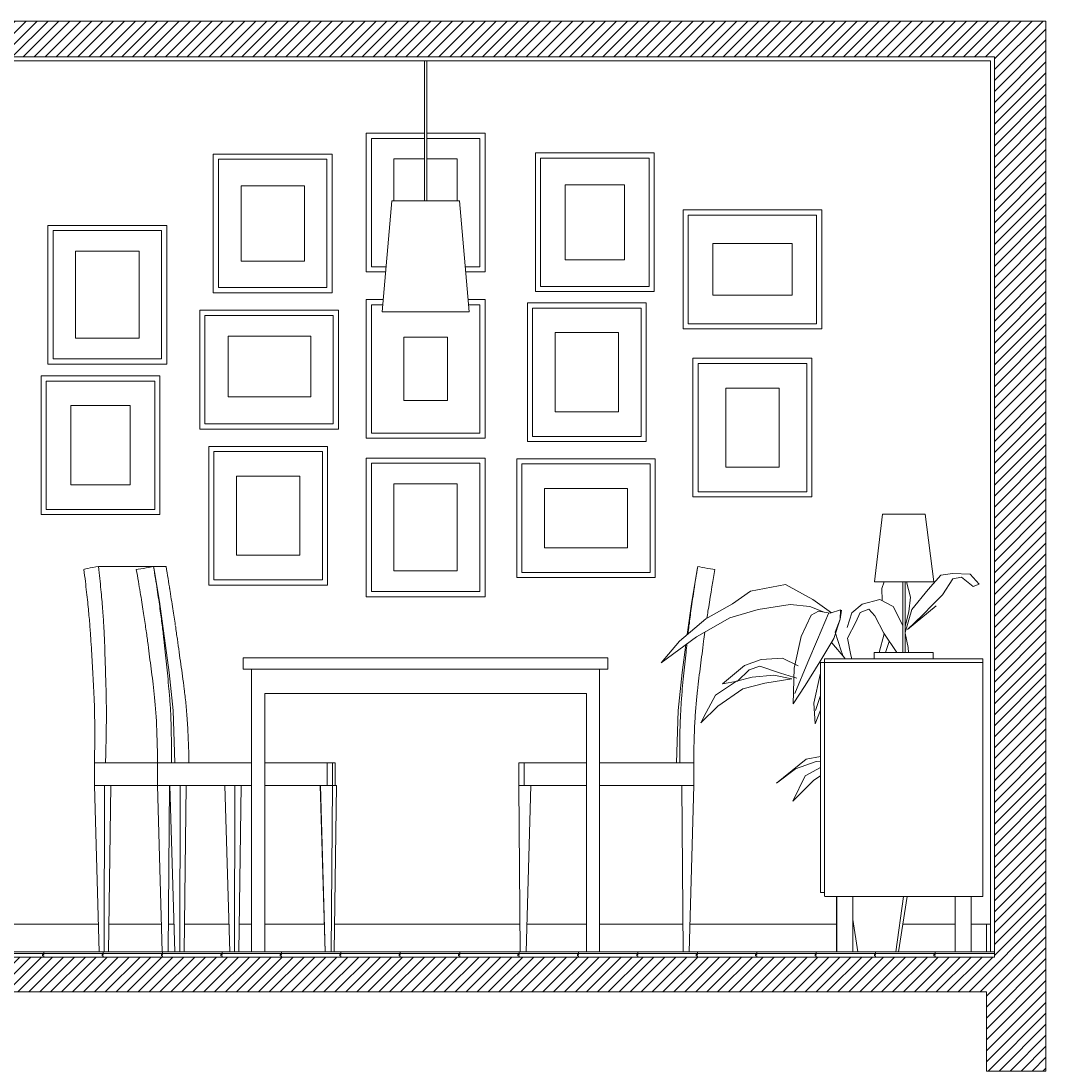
# Model space of a CAD drawing. Header units: centimetres. Extents: x -16179 to 12840, y -10704 to 3856.
# Drawn here: x -491.3 to -232.5, y -4418.8 to -4153.8 of the extents above; entities that cross this region are included whole.
import ezdxf

# ---------------------------------------------------------------- set-up
doc = ezdxf.new("R2010")
doc.units = ezdxf.units.CM
doc.header["$MEASUREMENT"] = 0
for name, color, linetype, lineweight in [('A-ELEV-MBE1_Num_Penna__14_Num_Penna__11_Num_Penna__9_Num_Penna__9_Num_Penna__9_Num_Penna__9_Num_Penna__9_Num_Penna__9_Num_Penna__10_Num_Penna__5', 5, 'Continuous', 18), ('A-ELEV-MBE1_Num_Penna__1_Num_Penna__4_Num_Penna__4_Num_Penna__4_Num_Penna__4_Num_Penna__4_Num_Penna__4_Num_Penna__4_Num_Penna__4_Num_Penna__4', 4, 'Continuous', 18), ('A-ELEV-MBE1_Num_Penna__7_Num_Penna__7_Num_Penna__7_Num_Penna__7_Num_Penna__7_Num_Penna__7_Num_Penna__7_Num_Penna__7_Num_Penna__7_Num_Penna__2', 2, 'Continuous', 18), ('A-ELEV-MBE1_Num_Penna__7_Num_Penna__7_Num_Penna__7_Num_Penna__7_Num_Penna__7_Num_Penna__7_Num_Penna__7_Num_Penna__7_Num_Penna__7_Num_Penna__7_Num_Penna__255', 255, 'Continuous', 18), ('A-FURN_Num_Penna__8_Num_Penna__8_Num_Penna__8_Num_Penna__8_Num_Penna__8_Num_Penna__8_Num_Penna__8_Num_Penna__8_Num_Penna__8_Num_Penna__6', 6, 'Continuous', 18), ('A-FURN_Num_Penna__8_Num_Penna__8_Num_Penna__8_Num_Penna__8_Num_Penna__8_Num_Penna__8_Num_Penna__8_Num_Penna__8_Num_Penna__8_Num_Penna__8_Num_Penna__253', 253, 'Continuous', 18), ('G-PLANOTM_Num_Penna__6_Num_Penna__6_Num_Penna__6', 6, 'Continuous', 18), ('IKE120015-t1_Num_Penna__251_Num_Penna__251', 251, 'Continuous', 18), ('IKE120015-t1_Num_Penna__251_Num_Penna__251_Num_Penna__251_Num_Penna__251_Num_Penna__251_Num_Penna__251_Num_Penna__251_Num_Penna__251_Num_Penna__251_Num_Penna__251_Num_Penna__253', 253, 'Continuous', 18), ('IKE120015-t1_Num_Penna__251_Num_Penna__251_Num_Penna__251_Num_Penna__251_Num_Penna__251_Num_Penna__251_Num_Penna__251_Num_Penna__251_Num_Penna__251_Num_Penna__251_Num_Penna__254', 254, 'Continuous', 18)]:
    doc.layers.add(name, color=color, linetype=linetype, lineweight=lineweight)
doc.layers.add('PIANTE_Num_Penna__5_Num_Penna__9_Num_Penna__10', color=7, linetype='Continuous', lineweight=18, true_color=0x136734)

msp = doc.modelspace()

# ---------------------------------------------------------------- hatches: boundary and pattern name
at = {"layer": 'A-ELEV-MBE1_Num_Penna__7_Num_Penna__7_Num_Penna__7_Num_Penna__7_Num_Penna__7_Num_Penna__7_Num_Penna__7_Num_Penna__7_Num_Penna__7_Num_Penna__2', "linetype": 'Continuous', "lineweight": 18}
h = msp.add_hatch(dxfattribs=at)
h.set_pattern_fill('ANSI31', color=2, scale=100, style=0, pattern_type=2)
h.set_pattern_definition([(45, (-2286.6072, -5301.7735), (-1.3801623, 1.3801623), [])])
h.paths.add_polyline_path([(-731.45, -4398.84), (-546.54, -4398.84), (-546.54, -4418.84), (-532.54, -4418.84), (-532.54, -4398.84), (-247.54, -4398.84), (-247.54, -4418.84), (-232.54, -4418.84), (-232.54, -4153.84), (-731.45, -4153.83), (-731.45, -4162.84), (-245.54, -4162.84), (-245.54, -4390.07), (-731.45, -4390.07)])

# ---------------------------------------------------------------- linework, layer by layer
at = {"layer": 'A-ELEV-MBE1_Num_Penna__14_Num_Penna__11_Num_Penna__9_Num_Penna__9_Num_Penna__9_Num_Penna__9_Num_Penna__9_Num_Penna__9_Num_Penna__10_Num_Penna__5', "color": 5, "linetype": 'Continuous', "lineweight": 18}
for p, q in [((-625.95, -4381.77), (-471.73, -4381.77)), ((-469.11, -4381.77), (-455.84, -4381.77)), ((-454.1, -4381.77), (-452.65, -4381.77)), ((-450.03, -4381.77), (-438.81, -4381.77)), ((-436.19, -4381.77), (-433.06, -4381.77)), ((-429.73, -4381.77), (-414.74, -4381.77)), ((-412.12, -4381.77), (-365.34, -4381.77)), ((-363.6, -4381.77), (-348.55, -4381.77)), ((-345.22, -4381.77), (-324.18, -4381.77)), ((-322.44, -4381.77), (-285.46, -4381.77)), ((-281.34, -4381.77), (-281.15, -4381.77)), ((-268.66, -4381.77), (-255.43, -4381.77)), ((-251.43, -4381.77), (-246.54, -4381.77)), ((-247.54, -4381.77), (-247.54, -4388.77)), ((-485.54, -4388.77), (-500.54, -4388.77)), ((-485.54, -4389.17), (-500.54, -4389.17)), ((-485.54, -4390.07), (-500.54, -4390.07)), ((-485.84, -4389.47), (-485.84, -4389.77)), ((-485.54, -4389.47), (-485.84, -4389.47)), ((-485.54, -4389.47), (-485.84, -4389.47)), ((-485.84, -4389.47), (-485.84, -4389.77)), ((-485.54, -4389.77), (-485.84, -4389.77)), ((-485.54, -4389.77), (-485.84, -4389.77)), ((-470.54, -4388.77), (-485.54, -4388.77)), ((-485.54, -4388.77), (-485.54, -4389.47)), ((-485.54, -4388.77), (-485.54, -4389.47)), ((-470.54, -4389.17), (-485.54, -4389.17)), ((-485.54, -4389.77), (-485.54, -4390.07)), ((-485.54, -4389.77), (-485.54, -4390.07)), ((-470.54, -4390.07), (-485.54, -4390.07)), ((-470.84, -4389.47), (-470.84, -4389.77)), ((-470.54, -4389.47), (-470.84, -4389.47)), ((-470.54, -4389.47), (-470.84, -4389.47)), ((-470.84, -4389.47), (-470.84, -4389.77)), ((-470.54, -4389.77), (-470.84, -4389.77)), ((-470.54, -4389.77), (-470.84, -4389.77)), ((-455.54, -4388.77), (-470.54, -4388.77)), ((-470.54, -4388.77), (-470.54, -4389.47)), ((-470.54, -4388.77), (-470.54, -4389.47)), ((-455.54, -4389.17), (-470.54, -4389.17)), ((-470.54, -4389.77), (-470.54, -4390.07)), ((-470.54, -4389.77), (-470.54, -4390.07)), ((-455.54, -4390.07), (-470.54, -4390.07)), ((-455.84, -4389.47), (-455.84, -4389.77)), ((-455.54, -4389.47), (-455.84, -4389.47)), ((-455.54, -4389.47), (-455.84, -4389.47)), ((-455.84, -4389.47), (-455.84, -4389.77)), ((-455.54, -4389.77), (-455.84, -4389.77)), ((-455.54, -4389.77), (-455.84, -4389.77)), ((-440.54, -4388.77), (-455.54, -4388.77)), ((-455.54, -4388.77), (-455.54, -4389.47)), ((-455.54, -4388.77), (-455.54, -4389.47)), ((-440.54, -4389.17), (-455.54, -4389.17)), ((-455.54, -4389.77), (-455.54, -4390.07)), ((-455.54, -4389.77), (-455.54, -4390.07)), ((-440.54, -4390.07), (-455.54, -4390.07)), ((-440.84, -4389.47), (-440.84, -4389.77)), ((-440.54, -4389.47), (-440.84, -4389.47)), ((-440.54, -4389.47), (-440.84, -4389.47)), ((-440.84, -4389.47), (-440.84, -4389.77)), ((-440.54, -4389.77), (-440.84, -4389.77)), ((-440.54, -4389.77), (-440.84, -4389.77)), ((-425.54, -4388.77), (-440.54, -4388.77)), ((-440.54, -4388.77), (-440.54, -4389.47)), ((-440.54, -4388.77), (-440.54, -4389.47)), ((-425.54, -4389.17), (-440.54, -4389.17)), ((-440.54, -4389.77), (-440.54, -4390.07)), ((-440.54, -4389.77), (-440.54, -4390.07)), ((-425.54, -4390.07), (-440.54, -4390.07)), ((-425.84, -4389.47), (-425.84, -4389.77)), ((-425.54, -4389.47), (-425.84, -4389.47)), ((-425.54, -4389.47), (-425.84, -4389.47)), ((-425.84, -4389.47), (-425.84, -4389.77)), ((-425.54, -4389.77), (-425.84, -4389.77)), ((-425.54, -4389.77), (-425.84, -4389.77)), ((-410.54, -4388.77), (-425.54, -4388.77)), ((-425.54, -4388.77), (-425.54, -4389.47)), ((-425.54, -4388.77), (-425.54, -4389.47)), ((-410.54, -4389.17), (-425.54, -4389.17)), ((-425.54, -4389.77), (-425.54, -4390.07)), ((-425.54, -4389.77), (-425.54, -4390.07)), ((-410.54, -4390.07), (-425.54, -4390.07)), ((-410.84, -4389.47), (-410.84, -4389.77)), ((-410.54, -4389.47), (-410.84, -4389.47)), ((-410.54, -4389.47), (-410.84, -4389.47)), ((-410.84, -4389.47), (-410.84, -4389.77)), ((-410.54, -4389.77), (-410.84, -4389.77)), ((-410.54, -4389.77), (-410.84, -4389.77)), ((-395.54, -4388.77), (-410.54, -4388.77)), ((-410.54, -4388.77), (-410.54, -4389.47)), ((-410.54, -4388.77), (-410.54, -4389.47)), ((-395.54, -4389.17), (-410.54, -4389.17)), ((-410.54, -4389.77), (-410.54, -4390.07)), ((-410.54, -4389.77), (-410.54, -4390.07)), ((-395.54, -4390.07), (-410.54, -4390.07)), ((-395.84, -4389.47), (-395.84, -4389.77)), ((-395.54, -4389.47), (-395.84, -4389.47)), ((-395.54, -4389.47), (-395.84, -4389.47)), ((-395.84, -4389.47), (-395.84, -4389.77)), ((-395.54, -4389.77), (-395.84, -4389.77)), ((-395.54, -4389.77), (-395.84, -4389.77)), ((-380.54, -4388.77), (-395.54, -4388.77)), ((-395.54, -4388.77), (-395.54, -4389.47)), ((-395.54, -4388.77), (-395.54, -4389.47)), ((-380.54, -4389.17), (-395.54, -4389.17)), ((-395.54, -4389.77), (-395.54, -4390.07)), ((-395.54, -4389.77), (-395.54, -4390.07)), ((-380.54, -4390.07), (-395.54, -4390.07)), ((-380.84, -4389.47), (-380.84, -4389.77)), ((-380.54, -4389.47), (-380.84, -4389.47)), ((-380.54, -4389.47), (-380.84, -4389.47)), ((-380.84, -4389.47), (-380.84, -4389.77)), ((-380.54, -4389.77), (-380.84, -4389.77)), ((-380.54, -4389.77), (-380.84, -4389.77)), ((-365.54, -4388.77), (-380.54, -4388.77)), ((-380.54, -4388.77), (-380.54, -4389.47)), ((-380.54, -4388.77), (-380.54, -4389.47)), ((-365.54, -4389.17), (-380.54, -4389.17)), ((-380.54, -4389.77), (-380.54, -4390.07)), ((-380.54, -4389.77), (-380.54, -4390.07)), ((-365.54, -4390.07), (-380.54, -4390.07)), ((-365.84, -4389.47), (-365.84, -4389.77)), ((-365.54, -4389.47), (-365.84, -4389.47)), ((-365.54, -4389.47), (-365.84, -4389.47)), ((-365.84, -4389.47), (-365.84, -4389.77)), ((-365.54, -4389.77), (-365.84, -4389.77)), ((-365.54, -4389.77), (-365.84, -4389.77)), ((-350.54, -4388.77), (-365.54, -4388.77)), ((-365.54, -4388.77), (-365.54, -4389.47)), ((-365.54, -4388.77), (-365.54, -4389.47)), ((-350.54, -4389.17), (-365.54, -4389.17)), ((-365.54, -4389.77), (-365.54, -4390.07)), ((-365.54, -4389.77), (-365.54, -4390.07)), ((-350.54, -4390.07), (-365.54, -4390.07)), ((-350.84, -4389.47), (-350.84, -4389.77)), ((-350.54, -4389.47), (-350.84, -4389.47)), ((-350.54, -4389.47), (-350.84, -4389.47)), ((-350.84, -4389.47), (-350.84, -4389.77)), ((-350.54, -4389.77), (-350.84, -4389.77)), ((-350.54, -4389.77), (-350.84, -4389.77)), ((-335.54, -4388.77), (-350.54, -4388.77)), ((-350.54, -4388.77), (-350.54, -4389.47)), ((-350.54, -4388.77), (-350.54, -4389.47)), ((-335.54, -4389.17), (-350.54, -4389.17)), ((-350.54, -4389.77), (-350.54, -4390.07)), ((-350.54, -4389.77), (-350.54, -4390.07)), ((-335.54, -4390.07), (-350.54, -4390.07)), ((-335.84, -4389.47), (-335.84, -4389.77)), ((-335.54, -4389.47), (-335.84, -4389.47)), ((-335.54, -4389.47), (-335.84, -4389.47)), ((-335.84, -4389.47), (-335.84, -4389.77)), ((-335.54, -4389.77), (-335.84, -4389.77)), ((-335.54, -4389.77), (-335.84, -4389.77)), ((-320.54, -4388.77), (-335.54, -4388.77)), ((-335.54, -4388.77), (-335.54, -4389.47)), ((-335.54, -4388.77), (-335.54, -4389.47)), ((-320.54, -4389.17), (-335.54, -4389.17)), ((-335.54, -4389.77), (-335.54, -4390.07)), ((-335.54, -4389.77), (-335.54, -4390.07)), ((-320.54, -4390.07), (-335.54, -4390.07)), ((-320.84, -4389.47), (-320.84, -4389.77)), ((-320.54, -4389.47), (-320.84, -4389.47)), ((-320.54, -4389.47), (-320.84, -4389.47)), ((-320.84, -4389.47), (-320.84, -4389.77)), ((-320.54, -4389.77), (-320.84, -4389.77)), ((-320.54, -4389.77), (-320.84, -4389.77)), ((-305.54, -4388.77), (-320.54, -4388.77)), ((-320.54, -4388.77), (-320.54, -4389.47)), ((-320.54, -4388.77), (-320.54, -4389.47)), ((-305.54, -4389.17), (-320.54, -4389.17)), ((-320.54, -4389.77), (-320.54, -4390.07)), ((-320.54, -4389.77), (-320.54, -4390.07)), ((-305.54, -4390.07), (-320.54, -4390.07)), ((-305.84, -4389.47), (-305.84, -4389.77)), ((-305.54, -4389.47), (-305.84, -4389.47)), ((-305.54, -4389.47), (-305.84, -4389.47)), ((-305.84, -4389.47), (-305.84, -4389.77)), ((-305.54, -4389.77), (-305.84, -4389.77)), ((-305.54, -4389.77), (-305.84, -4389.77)), ((-290.54, -4388.77), (-305.54, -4388.77)), ((-305.54, -4388.77), (-305.54, -4389.47)), ((-305.54, -4388.77), (-305.54, -4389.47)), ((-290.54, -4389.17), (-305.54, -4389.17)), ((-305.54, -4389.77), (-305.54, -4390.07)), ((-305.54, -4389.77), (-305.54, -4390.07)), ((-290.54, -4390.07), (-305.54, -4390.07)), ((-290.84, -4389.47), (-290.84, -4389.77)), ((-290.54, -4389.47), (-290.84, -4389.47)), ((-290.54, -4389.47), (-290.84, -4389.47)), ((-290.84, -4389.47), (-290.84, -4389.77)), ((-290.54, -4389.77), (-290.84, -4389.77)), ((-290.54, -4389.77), (-290.84, -4389.77)), ((-275.54, -4388.77), (-290.54, -4388.77)), ((-290.54, -4388.77), (-290.54, -4389.47)), ((-290.54, -4388.77), (-290.54, -4389.47)), ((-275.54, -4389.17), (-290.54, -4389.17)), ((-290.54, -4389.77), (-290.54, -4390.07)), ((-290.54, -4389.77), (-290.54, -4390.07)), ((-275.54, -4390.07), (-290.54, -4390.07)), ((-275.84, -4389.47), (-275.84, -4389.77)), ((-275.54, -4389.47), (-275.84, -4389.47)), ((-275.54, -4389.47), (-275.84, -4389.47)), ((-275.84, -4389.47), (-275.84, -4389.77)), ((-275.54, -4389.77), (-275.84, -4389.77)), ((-275.54, -4389.77), (-275.84, -4389.77)), ((-260.54, -4388.77), (-275.54, -4388.77)), ((-275.54, -4388.77), (-275.54, -4389.47)), ((-260.54, -4389.17), (-275.54, -4389.17)), ((-275.54, -4389.77), (-275.54, -4390.07)), ((-260.54, -4390.07), (-275.54, -4390.07)), ((-260.84, -4389.47), (-260.84, -4389.77)), ((-260.54, -4389.47), (-260.84, -4389.47)), ((-260.54, -4389.47), (-260.84, -4389.47)), ((-260.84, -4389.47), (-260.84, -4389.77)), ((-260.54, -4389.77), (-260.84, -4389.77)), ((-260.54, -4389.77), (-260.84, -4389.77)), ((-245.54, -4388.77), (-260.54, -4388.77)), ((-260.54, -4388.77), (-260.54, -4389.47)), ((-260.54, -4388.77), (-260.54, -4389.47)), ((-245.54, -4389.17), (-260.54, -4389.17)), ((-260.54, -4389.77), (-260.54, -4390.07)), ((-260.54, -4389.77), (-260.54, -4390.07)), ((-245.54, -4390.07), (-260.54, -4390.07))]:
    msp.add_line(p, q, dxfattribs=at)
at = {"layer": 'A-ELEV-MBE1_Num_Penna__14_Num_Penna__11_Num_Penna__9_Num_Penna__9_Num_Penna__9_Num_Penna__9_Num_Penna__9_Num_Penna__9_Num_Penna__10_Num_Penna__5', "color": 5, "linetype": 'Continuous', "lineweight": 18, "flags": 128}
for points in [[(-273.91, -4300.11), (-273.97, -4297.03), (-273.4, -4295.38)], [(-268.08, -4308.19), (-266.39, -4302.35), (-262.28, -4297.34), (-259.09, -4293.66), (-256.14, -4293.27), (-251.68, -4293.46), (-249.38, -4295.94), (-250.95, -4296.54), (-253.87, -4294.17), (-256.05, -4294.62), (-258.66, -4298.62), (-261.14, -4301.08), (-263.68, -4303.81), (-267.48, -4307.4), (-260.3, -4301.4)], [(-267.78, -4295.38), (-266.71, -4299.26), (-267.15, -4302.96), (-268.08, -4306.55)], [(-286.66, -4303.18), (-291.38, -4299.85), (-298.33, -4296.02), (-307.12, -4297.77), (-311.67, -4300.95), (-318.42, -4304.68), (-325.04, -4310.34), (-329.65, -4315.79), (-320.76, -4309.26), (-312.38, -4304.48), (-305.2, -4302.35), (-297.14, -4301.13), (-292.19, -4301.62), (-288.51, -4303.03)], [(-282.7, -4306.92), (-281.59, -4303.21), (-278.94, -4301.05), (-274.5, -4299.8), (-271.11, -4301.59), (-268.71, -4306.4)], [(-283.76, -4314.12), (-284.27, -4312.82), (-285.77, -4308.05), (-284.48, -4304.77), (-284.45, -4302.42), (-287.03, -4303.3), (-289.99, -4302.75), (-291.82, -4303.79), (-294.31, -4309.14), (-296.12, -4317.15), (-296.37, -4326.13), (-293.36, -4321.54), (-289.6, -4315.6), (-286.08, -4309.67), (-284.48, -4304.77), (-284.19, -4302.49)], [(-287.46, -4303.38), (-290.2, -4309.9), (-292.62, -4315.65), (-295.91, -4323.53)], [(-270.22, -4313.25), (-273.51, -4308.35), (-275.77, -4303.95), (-277.24, -4302.29), (-279.48, -4303.08), (-280.54, -4305.54), (-282.65, -4309.61), (-281.81, -4313.86), (-281.54, -4314.77)], [(-274.62, -4313.25), (-273.39, -4308.53)], [(-268.08, -4308.35), (-267.33, -4311.93), (-267.27, -4313.25)], [(-273.09, -4313.25), (-272.12, -4310.42)], [(-295.12, -4316.54), (-299.02, -4314.66), (-304.48, -4315.02), (-308.65, -4316.53), (-314.18, -4321.16), (-310.43, -4320.42), (-307.45, -4317.59), (-304.78, -4316.63), (-299.53, -4318.39), (-296.32, -4319.41), (-295.47, -4319.73)], [(-289.45, -4327.75), (-290.84, -4331.24), (-291.17, -4325.97), (-289.54, -4318.79), (-289.45, -4318.67)], [(-289.45, -4324.08), (-290.73, -4327.88)], [(-289.45, -4340.81), (-290.58, -4340.73), (-295.75, -4342.57), (-300.56, -4346.18), (-293.11, -4340.1), (-289.45, -4339.49)], [(-289.45, -4344.33), (-291.17, -4345.44), (-296.45, -4350.74), (-293.37, -4344.37), (-289.45, -4342.26)]]:
    msp.add_lwpolyline(points, dxfattribs=at)
msp.add_lwpolyline([(-296.74, -4319.85), (-301.22, -4318.92), (-306.75, -4319.42), (-310.67, -4320.43), (-315.98, -4323.95), (-318.35, -4328.35), (-319.65, -4330.99), (-315.35, -4326.79), (-309.05, -4322.41), (-303.53, -4320.97)], close=True, dxfattribs=at)
at = {"layer": 'A-ELEV-MBE1_Num_Penna__1_Num_Penna__4_Num_Penna__4_Num_Penna__4_Num_Penna__4_Num_Penna__4_Num_Penna__4_Num_Penna__4_Num_Penna__4_Num_Penna__4', "color": 4, "linetype": 'Continuous', "lineweight": 18}
for p, q in [((-275.54, -4388.77), (-275.54, -4389.47)), ((-275.54, -4389.77), (-275.54, -4390.07)), ((-245.54, -4388.77), (-245.54, -4389.47)), ((-245.54, -4389.77), (-245.54, -4390.07))]:
    msp.add_line(p, q, dxfattribs=at)
at = {"layer": 'A-ELEV-MBE1_Num_Penna__7_Num_Penna__7_Num_Penna__7_Num_Penna__7_Num_Penna__7_Num_Penna__7_Num_Penna__7_Num_Penna__7_Num_Penna__7_Num_Penna__7_Num_Penna__255', "color": 255, "linetype": 'Continuous', "lineweight": 18}
for p, q in [((-731.45, -4153.83), (-232.54, -4153.84)), ((-232.54, -4153.84), (-232.54, -4188.84)), ((-245.54, -4162.84), (-731.45, -4162.84)), ((-245.54, -4162.84), (-245.54, -4390.07)), ((-532.54, -4398.84), (-247.54, -4398.84))]:
    msp.add_line(p, q, dxfattribs=at)
at = {"layer": 'A-ELEV-MBE1_Num_Penna__7_Num_Penna__7_Num_Penna__7_Num_Penna__7_Num_Penna__7_Num_Penna__7_Num_Penna__7_Num_Penna__7_Num_Penna__7_Num_Penna__7_Num_Penna__255', "color": 255, "linetype": 'Continuous', "lineweight": 18, "flags": 128}
msp.add_lwpolyline([(-247.54, -4398.84), (-247.54, -4418.84), (-232.54, -4418.84), (-232.54, -4188.84)], dxfattribs=at)
at = {"layer": 'A-FURN_Num_Penna__8_Num_Penna__8_Num_Penna__8_Num_Penna__8_Num_Penna__8_Num_Penna__8_Num_Penna__8_Num_Penna__8_Num_Penna__8_Num_Penna__6', "color": 6, "linetype": 'Continuous', "lineweight": 18}
for p, q in [((-246.54, -4163.84), (-546.54, -4163.84)), ((-246.54, -4163.84), (-246.54, -4388.77)), ((-474.4, -4291.97), (-473.8, -4291.85)), ((-473.8, -4291.85), (-473.13, -4291.73)), ((-473.13, -4291.73), (-472.43, -4291.62)), ((-472.43, -4291.62), (-471.73, -4291.53)), ((-471.73, -4291.53), (-454.67, -4291.53)), ((-459.66, -4291.85), (-458.98, -4291.73)), ((-458.98, -4291.73), (-458.36, -4291.62)), ((-458.36, -4291.62), (-457.84, -4291.53)), ((-320.45, -4291.53), (-319.93, -4291.62)), ((-317.92, -4291.97), (-317.24, -4292.09)), ((-317.24, -4292.09), (-316.62, -4292.2)), ((-435.18, -4314.54), (-343.11, -4314.54)), ((-435.18, -4317.42), (-435.18, -4314.54)), ((-289.45, -4373.67), (-289.45, -4315.87)), ((-288.55, -4315.77), (-289.35, -4315.77)), ((-288.45, -4315.67), (-288.45, -4314.87)), ((-288.45, -4374.67), (-288.45, -4315.87)), ((-288.35, -4314.77), (-248.55, -4314.77)), ((-288.35, -4315.77), (-248.55, -4315.77)), ((-248.45, -4314.87), (-248.45, -4315.67)), ((-248.45, -4315.87), (-248.45, -4374.67)), ((-343.11, -4317.42), (-435.18, -4317.42)), ((-433.06, -4388.77), (-433.06, -4317.42)), ((-345.22, -4388.77), (-345.22, -4317.42)), ((-429.73, -4323.54), (-348.55, -4323.54)), ((-429.73, -4323.54), (-429.73, -4388.77)), ((-348.55, -4388.77), (-348.55, -4323.54)), ((-472.76, -4341.07), (-469.96, -4341.07)), ((-472.76, -4341.07), (-472.76, -4346.77)), ((-469.96, -4341.07), (-456.83, -4341.07)), ((-456.83, -4346.77), (-456.83, -4341.06)), ((-456.83, -4341.07), (-456.28, -4341.07)), ((-456.28, -4341.07), (-454.43, -4341.07)), ((-454.43, -4341.07), (-433.06, -4341.07)), ((-429.73, -4341.07), (-414.04, -4341.07)), ((-414.04, -4341.07), (-413.74, -4341.07)), ((-414.04, -4341.07), (-414.04, -4346.77)), ((-413.74, -4341.07), (-413.45, -4341.07)), ((-413.45, -4341.07), (-413.18, -4341.07)), ((-413.18, -4341.07), (-412.95, -4341.07)), ((-412.95, -4341.07), (-412.78, -4341.07)), ((-412.78, -4341.07), (-412.67, -4341.07)), ((-412.67, -4341.07), (-412.64, -4341.07)), ((-412.64, -4346.77), (-412.64, -4341.07)), ((-412.64, -4341.07), (-412.19, -4341.07)), ((-412.19, -4341.07), (-412.06, -4341.07)), ((-412.06, -4341.07), (-412, -4341.07)), ((-412, -4346.77), (-412, -4341.07)), ((-365.65, -4341.07), (-365.65, -4346.77)), ((-365.65, -4341.07), (-365.61, -4341.07)), ((-365.61, -4341.07), (-365.51, -4341.07)), ((-365.51, -4341.07), (-365.33, -4341.07)), ((-365.33, -4341.07), (-365.11, -4341.07)), ((-365.11, -4341.07), (-364.84, -4341.07)), ((-364.84, -4341.07), (-364.54, -4341.07)), ((-364.54, -4341.07), (-364.24, -4341.07)), ((-364.24, -4341.07), (-348.55, -4341.07)), ((-364.24, -4346.77), (-364.24, -4341.07)), ((-345.22, -4341.07), (-323.72, -4341.07)), ((-323.72, -4341.07), (-321.45, -4341.07)), ((-321.45, -4341.06), (-321.45, -4346.77)), ((-456.83, -4346.77), (-472.76, -4346.77)), ((-472.76, -4346.77), (-471.52, -4388.77)), ((-470.18, -4346.77), (-470.27, -4388.77)), ((-468.62, -4346.77), (-469.21, -4388.77)), ((-433.06, -4346.77), (-456.83, -4346.77)), ((-456.83, -4346.77), (-455.65, -4388.77)), ((-453.79, -4346.77), (-454.16, -4388.77)), ((-453.71, -4346.77), (-452.43, -4388.77)), ((-451.18, -4388.77), (-451.13, -4346.77)), ((-450.12, -4388.77), (-449.57, -4346.77)), ((-439.84, -4346.77), (-438.61, -4388.77)), ((-437.27, -4346.77), (-437.35, -4388.77)), ((-435.7, -4346.77), (-436.29, -4388.77)), ((-415.68, -4346.77), (-429.73, -4346.77)), ((-415.8, -4346.77), (-414.53, -4388.77)), ((-414.04, -4346.77), (-415.68, -4346.77)), ((-415.68, -4346.77), (-414.49, -4388.77)), ((-413.74, -4346.77), (-414.04, -4346.77)), ((-413.45, -4346.77), (-413.74, -4346.77)), ((-413.18, -4346.77), (-413.45, -4346.77)), ((-413.18, -4346.77), (-412.64, -4346.77)), ((-412.64, -4346.77), (-413.01, -4388.77)), ((-412.19, -4346.77), (-412.64, -4346.77)), ((-412.64, -4346.77), (-412.19, -4346.77)), ((-412.21, -4388.77), (-411.66, -4346.77)), ((-412.19, -4346.77), (-411.66, -4346.77)), ((-365.65, -4346.77), (-365.11, -4346.77)), ((-365.28, -4388.77), (-365.65, -4346.77)), ((-364.84, -4346.77), (-365.11, -4346.77)), ((-364.54, -4346.77), (-364.84, -4346.77)), ((-364.24, -4346.77), (-364.54, -4346.77)), ((-362.61, -4346.77), (-364.24, -4346.77)), ((-363.79, -4388.77), (-362.61, -4346.77)), ((-348.55, -4346.77), (-362.61, -4346.77)), ((-321.45, -4346.77), (-345.22, -4346.77)), ((-324.12, -4388.77), (-324.5, -4346.77)), ((-322.64, -4388.77), (-321.45, -4346.77)), ((-289.35, -4373.77), (-289.35, -4373.77)), ((-288.55, -4373.77), (-289.35, -4373.77)), ((-288.55, -4373.77), (-288.55, -4373.77)), ((-288.45, -4374.67), (-288.45, -4373.87)), ((-288.35, -4374.77), (-288.35, -4374.77)), ((-248.55, -4374.77), (-288.35, -4374.77)), ((-288.35, -4374.77), (-288.35, -4374.77)), ((-288.35, -4374.77), (-288.35, -4374.77)), ((-285.46, -4388.77), (-285.46, -4374.77)), ((-285.34, -4388.77), (-285.34, -4374.77)), ((-281.34, -4374.77), (-281.34, -4388.77)), ((-255.43, -4388.77), (-255.43, -4374.77)), ((-251.43, -4374.77), (-251.43, -4388.77)), ((-249.35, -4374.77), (-249.35, -4374.77))]:
    msp.add_line(p, q, dxfattribs=at)
at = {"layer": 'A-FURN_Num_Penna__8_Num_Penna__8_Num_Penna__8_Num_Penna__8_Num_Penna__8_Num_Penna__8_Num_Penna__8_Num_Penna__8_Num_Penna__8_Num_Penna__6', "color": 6, "linetype": 'Continuous', "lineweight": 18, "flags": 128}
for points in [[(-475.41, -4292.29), (-475.22, -4292.2), (-474.88, -4292.09)], [(-474.88, -4292.09), (-474.4, -4291.97)], [(-462.19, -4292.29), (-461.67, -4292.2)], [(-461.67, -4292.2), (-461.05, -4292.09)], [(-461.05, -4292.09), (-460.36, -4291.97)], [(-460.36, -4291.97), (-459.66, -4291.85)], [(-452.44, -4341.07), (-452.87, -4327.87), (-453.87, -4318.26), (-456.33, -4300.38), (-457.69, -4292.34), (-457.84, -4291.53)], [(-323.1, -4308.68), (-321.95, -4300.38), (-320.59, -4292.34), (-320.45, -4291.53)], [(-321.62, -4298.4), (-320.59, -4292.34), (-320.45, -4291.53)], [(-319.93, -4291.62), (-319.31, -4291.73)], [(-319.31, -4291.73), (-318.63, -4291.85), (-317.92, -4291.97)], [(-316.62, -4292.2), (-316.1, -4292.29)], [(-325.85, -4341.07), (-325.41, -4327.87), (-324.42, -4318.26), (-323.45, -4311.23)]]:
    msp.add_lwpolyline(points, dxfattribs=at)
at = {"layer": 'A-FURN_Num_Penna__8_Num_Penna__8_Num_Penna__8_Num_Penna__8_Num_Penna__8_Num_Penna__8_Num_Penna__8_Num_Penna__8_Num_Penna__8_Num_Penna__6', "color": 6, "linetype": 'Continuous', "lineweight": 18}
for centre, radius, start, end in [((-289.35, -4315.87), 0.1, 90, 180), ((-288.55, -4315.87), 0.1, 0, 90), ((-288.35, -4314.87), 0.1, 90, 180), ((-288.35, -4315.67), 0.1, 180, 270), ((-288.35, -4315.87), 0.1, 90, 180), ((-248.55, -4314.88), 0.104, 357.8481, 87.8464), ((-248.55, -4315.67), 0.104, 272.1536, 2.1519), ((-248.55, -4315.88), 0.104, 357.8481, 87.8464), ((-289.35, -4373.67), 0.1, 180, 270), ((-288.55, -4373.67), 0.1, 270, 0), ((-288.33, -4374.66), 0.113, 186.2498, 263.7411), ((-249.35, -4374.67), 0.1, 255, 270), ((-248.55, -4374.66), 0.108, 274.0331, 4.0331)]:
    msp.add_arc(centre, radius, start, end, dxfattribs=at)
for points, knots in [([(-472.67, -4335.41), (-472.66, -4333.64), (-472.67, -4332.03), (-472.68, -4330.54), (-472.72, -4327.57), (-472.8, -4325.09), (-472.91, -4322.85), (-472.96, -4321.74), (-473.02, -4320.68), (-473.08, -4319.65), (-473.14, -4318.62), (-473.2, -4317.61), (-473.25, -4316.61), (-473.31, -4315.61), (-473.37, -4314.6), (-473.43, -4313.58), (-473.48, -4312.55), (-473.55, -4311.5), (-473.62, -4310.39), (-473.69, -4309.28), (-473.77, -4308.11), (-473.87, -4306.86), (-473.97, -4305.6), (-474.09, -4304.25), (-474.23, -4302.79), (-474.37, -4301.32), (-474.53, -4299.74), (-474.73, -4298), (-474.92, -4296.26), (-475.15, -4294.37), (-475.41, -4292.29)], [0, 0, 0, 0, 1, 1, 1, 2, 2, 2, 3, 3, 3, 4, 4, 4, 5, 5, 5, 6, 6, 6, 7, 7, 7, 8, 8, 8, 9, 9, 9, 10, 10, 10, 10]), ([(-456.83, -4341.06), (-456.85, -4336.91), (-456.95, -4333.48), (-457.12, -4330.54), (-457.28, -4327.57), (-457.5, -4325.09), (-457.75, -4322.85), (-457.87, -4321.74), (-458, -4320.68), (-458.13, -4319.65), (-458.27, -4318.62), (-458.4, -4317.61), (-458.53, -4316.61), (-458.66, -4315.61), (-458.79, -4314.6), (-458.92, -4313.58), (-459.05, -4312.55), (-459.18, -4311.5), (-459.33, -4310.39), (-459.48, -4309.28), (-459.64, -4308.11), (-459.82, -4306.86), (-459.99, -4305.6), (-460.19, -4304.25), (-460.42, -4302.79), (-460.65, -4301.32), (-460.9, -4299.74), (-461.2, -4298), (-461.49, -4296.26), (-461.81, -4294.37), (-462.19, -4292.29)], [0, 0, 0, 0, 1, 1, 1, 2, 2, 2, 3, 3, 3, 4, 4, 4, 5, 5, 5, 6, 6, 6, 7, 7, 7, 8, 8, 8, 9, 9, 9, 10, 10, 10, 10]), ([(-316.1, -4292.29), (-316.84, -4296.44), (-317.41, -4299.86), (-317.87, -4302.79), (-317.96, -4303.39), (-318.05, -4303.96), (-318.13, -4304.52)], [0, 0, 0, 0, 1, 1, 1, 2, 2, 2, 2]), ([(-470.41, -4306.28), (-470.33, -4307.56), (-470.27, -4308.74), (-470.22, -4309.87), (-470.18, -4310.99), (-470.14, -4312.06), (-470.11, -4313.09), (-470.08, -4314.12), (-470.05, -4315.12), (-470.02, -4316.12), (-469.98, -4317.13), (-469.95, -4318.14), (-469.92, -4319.18), (-469.88, -4320.22), (-469.85, -4321.3), (-469.82, -4322.46), (-469.79, -4323.61), (-469.77, -4324.85), (-469.75, -4326.12), (-469.74, -4327.4), (-469.72, -4328.72), (-469.74, -4330.35)], [0, 0, 0, 0, 1, 1, 1, 2, 2, 2, 3, 3, 3, 4, 4, 4, 5, 5, 5, 6, 6, 6, 7, 7, 7, 7]), ([(-455.66, -4306.28), (-455.5, -4307.56), (-455.36, -4308.74), (-455.24, -4309.87), (-455.11, -4310.99), (-455, -4312.06), (-454.89, -4313.09)], [0, 0, 0, 0, 1, 1, 1, 2, 2, 2, 2]), ([(-448.88, -4341.06), (-448.92, -4338.98), (-448.98, -4337.08), (-449.05, -4335.32), (-449.13, -4333.52), (-449.22, -4331.87), (-449.32, -4330.35), (-449.43, -4328.83), (-449.55, -4327.43), (-449.67, -4326.12), (-449.8, -4324.81), (-449.94, -4323.6), (-450.08, -4322.45), (-450.22, -4321.3), (-450.36, -4320.22), (-450.51, -4319.18), (-450.65, -4318.13), (-450.8, -4317.12), (-450.94, -4316.12), (-451.09, -4315.12), (-451.23, -4314.13), (-451.37, -4313.09), (-451.52, -4312.04), (-451.67, -4310.95), (-451.82, -4309.87), (-451.98, -4308.78), (-452.12, -4307.7), (-452.3, -4306.47)], [0, 0, 0, 0, 1, 1, 1, 2, 2, 2, 3, 3, 3, 4, 4, 4, 5, 5, 5, 6, 6, 6, 7, 7, 7, 8, 8, 8, 9, 9, 9, 9]), ([(-318.64, -4308.05), (-318.75, -4308.86), (-318.86, -4309.64), (-318.96, -4310.39), (-319.1, -4311.5), (-319.24, -4312.55), (-319.37, -4313.58), (-319.5, -4314.6), (-319.63, -4315.61), (-319.76, -4316.61), (-319.89, -4317.61), (-320.02, -4318.62), (-320.15, -4319.65), (-320.28, -4320.68), (-320.41, -4321.74), (-320.54, -4322.85), (-320.66, -4323.97), (-320.78, -4325.15), (-320.88, -4326.42), (-320.99, -4327.69), (-321.09, -4329.05), (-321.17, -4330.54), (-321.25, -4332.03), (-321.32, -4333.64), (-321.37, -4335.41), (-321.42, -4337.13), (-321.45, -4339.01), (-321.45, -4341.06)], [0, 0, 0, 0, 1, 1, 1, 2, 2, 2, 3, 3, 3, 4, 4, 4, 5, 5, 5, 6, 6, 6, 7, 7, 7, 8, 8, 8, 9, 9, 9, 9]), ([(-454.89, -4313.09), (-454.79, -4314.12), (-454.69, -4315.12), (-454.58, -4316.12), (-454.47, -4317.12), (-454.37, -4318.13), (-454.26, -4319.18), (-454.15, -4320.22), (-454.04, -4321.29), (-453.94, -4322.45)], [0, 0, 0, 0, 1, 1, 1, 2, 2, 2, 3, 3, 3, 3]), ([(-324.35, -4322.45), (-324.25, -4321.3), (-324.14, -4320.22), (-324.03, -4319.18), (-323.92, -4318.13), (-323.81, -4317.12), (-323.71, -4316.12), (-323.6, -4315.12), (-323.5, -4314.13), (-323.39, -4313.09)], [0, 0, 0, 0, 1, 1, 1, 2, 2, 2, 3, 3, 3, 3])]:
    msp.add_open_spline(points, degree=3, knots=knots, dxfattribs=at)
for points in [[(-471.73, -4291.53), (-471.49, -4293.62), (-471.29, -4295.53), (-471.12, -4297.29)], [(-457.84, -4291.53), (-457.49, -4293.62), (-457.18, -4295.53), (-456.91, -4297.29)], [(-453.73, -4297.29), (-454.01, -4295.53), (-454.32, -4293.62), (-454.67, -4291.53)], [(-321.38, -4297.29), (-321.11, -4295.53), (-320.8, -4293.62), (-320.45, -4291.53)], [(-471.12, -4297.29), (-470.95, -4299.05), (-470.81, -4300.66), (-470.69, -4302.15)], [(-456.91, -4297.29), (-456.64, -4299.05), (-456.41, -4300.66), (-456.2, -4302.15)], [(-452.96, -4302.15), (-453.19, -4300.66), (-453.48, -4298.89), (-453.78, -4297.04)], [(-322.09, -4302.15), (-321.88, -4300.66), (-321.61, -4298.89), (-321.32, -4297.04)], [(-470.69, -4302.15), (-470.57, -4303.64), (-470.48, -4305.01), (-470.41, -4306.28)], [(-456.2, -4302.15), (-455.99, -4303.64), (-455.81, -4305.01), (-455.66, -4306.28)], [(-452.34, -4306.28), (-452.53, -4305.01), (-452.71, -4303.74), (-452.96, -4302.15)], [(-323.39, -4313.09), (-323.32, -4312.42), (-323.25, -4311.73), (-323.17, -4311.03)], [(-453.94, -4322.45), (-453.84, -4323.6), (-453.74, -4324.85), (-453.65, -4326.12)], [(-324.63, -4326.12), (-324.55, -4324.81), (-324.45, -4323.6), (-324.35, -4322.45)], [(-453.65, -4326.12), (-453.57, -4327.43), (-453.48, -4328.72), (-453.43, -4330.35)], [(-324.85, -4330.35), (-324.79, -4328.83), (-324.72, -4327.43), (-324.63, -4326.12)], [(-469.74, -4330.35), (-469.75, -4331.87), (-469.79, -4333.69), (-469.83, -4335.57)], [(-453.43, -4330.35), (-453.37, -4331.87), (-453.35, -4333.69), (-453.33, -4335.57)], [(-324.98, -4335.32), (-324.96, -4333.52), (-324.91, -4331.87), (-324.85, -4330.35)], [(-472.76, -4341.2), (-472.71, -4339.09), (-472.68, -4337.17), (-472.67, -4335.41)], [(-469.8, -4335.32), (-469.84, -4337.08), (-469.89, -4338.99), (-469.96, -4341.06)], [(-453.33, -4335.57), (-453.28, -4337.08), (-453.27, -4338.99), (-453.29, -4341.06)], [(-325, -4341.06), (-325.02, -4338.98), (-325.01, -4337.08), (-324.98, -4335.32)]]:
    msp.add_open_spline(points, degree=3, dxfattribs=at)
at = {"layer": 'A-FURN_Num_Penna__8_Num_Penna__8_Num_Penna__8_Num_Penna__8_Num_Penna__8_Num_Penna__8_Num_Penna__8_Num_Penna__8_Num_Penna__8_Num_Penna__8_Num_Penna__253', "color": 253, "linetype": 'Continuous', "lineweight": 18}
for p, q in [((-268.48, -4374.77), (-270.48, -4388.77)), ((-267.55, -4374.77), (-269.77, -4388.77)), ((-281.34, -4380.56), (-280.04, -4388.77))]:
    msp.add_line(p, q, dxfattribs=at)
at = {"layer": 'A-FURN_Num_Penna__8_Num_Penna__8_Num_Penna__8_Num_Penna__8_Num_Penna__8_Num_Penna__8_Num_Penna__8_Num_Penna__8_Num_Penna__8_Num_Penna__8_Num_Penna__253', "color": 253, "linetype": 'Continuous', "lineweight": 18, "flags": 128}
for points in [[(-389.46, -4199.18), (-388.83, -4199.18), (-388.83, -4163.84), (-389.46, -4163.84)], [(-273.78, -4278.26), (-263.02, -4278.26), (-260.86, -4295.38), (-275.81, -4295.38)], [(-268.71, -4295.38), (-268.08, -4295.38), (-268.08, -4313.25), (-268.71, -4313.25)], [(-260.99, -4314.77), (-275.93, -4314.77), (-275.93, -4313.25), (-260.99, -4313.25)]]:
    msp.add_lwpolyline(points, close=True, dxfattribs=at)
msp.add_lwpolyline([(-389.46, -4199.18), (-397.71, -4199.18), (-400.14, -4227.22), (-378.14, -4227.22), (-380.57, -4199.18), (-388.83, -4199.18)], dxfattribs=at)
at = {"layer": 'G-PLANOTM_Num_Penna__6_Num_Penna__6_Num_Penna__6', "color": 6, "linetype": 'Continuous', "lineweight": 18}
for p, q in [((-321.95, -4300.38), (-321.86, -4299.81)), ((-343.11, -4314.54), (-343.11, -4317.42)), ((-325.42, -4328.11), (-325.41, -4327.87)), ((-325.85, -4341.07), (-325.76, -4338.48)), ((-451.17, -4381.77), (-451.18, -4381.77)), ((-437.34, -4381.77), (-437.35, -4381.77))]:
    msp.add_line(p, q, dxfattribs=at)
for points in [[(-322.63, -4306.28), (-322.47, -4305.01), (-322.32, -4303.74), (-322.09, -4302.15)], [(-322.9, -4308.51), (-322.83, -4307.86), (-322.76, -4307.19), (-322.67, -4306.47)]]:
    msp.add_open_spline(points, degree=3, dxfattribs=at)
at = {"layer": 'IKE120015-t1_Num_Penna__251_Num_Penna__251', "color": 251, "linetype": 'Continuous', "lineweight": 18}
for p, q in [((-248.55, -4314.77), (-248.55, -4314.78)), ((-248.55, -4314.78), (-248.55, -4314.77)), ((-254.85, -4374.77), (-254.85, -4374.77))]:
    msp.add_line(p, q, dxfattribs=at)
at = {"layer": 'IKE120015-t1_Num_Penna__251_Num_Penna__251_Num_Penna__251_Num_Penna__251_Num_Penna__251_Num_Penna__251_Num_Penna__251_Num_Penna__251_Num_Penna__251_Num_Penna__251_Num_Penna__253', "color": 253, "linetype": 'Continuous', "lineweight": 18}
for p, q in [((-397.14, -4188.64), (-389.46, -4188.64)), ((-397.14, -4199.18), (-397.14, -4188.64)), ((-388.83, -4188.64), (-381.14, -4188.64)), ((-381.14, -4188.64), (-381.14, -4199.18)), ((-353.93, -4195.14), (-338.93, -4195.14)), ((-353.93, -4214.14), (-353.93, -4195.14)), ((-338.93, -4195.14), (-338.93, -4214.14)), ((-435.75, -4195.4), (-419.75, -4195.4)), ((-435.75, -4214.4), (-435.75, -4195.4)), ((-419.75, -4195.4), (-419.75, -4214.4)), ((-316.65, -4210.02), (-296.65, -4210.02)), ((-316.65, -4223.02), (-316.65, -4210.02)), ((-296.65, -4210.02), (-296.65, -4223.02)), ((-477.5, -4211.91), (-461.5, -4211.91)), ((-477.5, -4233.91), (-477.5, -4211.91)), ((-461.5, -4211.91), (-461.5, -4233.91)), ((-419.75, -4214.4), (-435.75, -4214.4)), ((-338.93, -4214.14), (-353.93, -4214.14)), ((-296.65, -4223.02), (-316.65, -4223.02)), ((-461.5, -4233.91), (-477.5, -4233.91)), ((-439.01, -4233.36), (-418.13, -4233.36)), ((-439.01, -4248.66), (-439.01, -4233.36)), ((-418.13, -4233.36), (-418.13, -4248.66)), ((-394.64, -4233.64), (-383.64, -4233.64)), ((-394.64, -4249.64), (-394.64, -4233.64)), ((-383.64, -4233.64), (-383.64, -4249.64)), ((-356.43, -4232.47), (-340.43, -4232.47)), ((-356.43, -4252.47), (-356.43, -4232.47)), ((-340.43, -4232.47), (-340.43, -4252.47)), ((-313.4, -4246.46), (-299.91, -4246.46)), ((-313.4, -4266.41), (-313.4, -4246.46)), ((-299.91, -4246.46), (-299.91, -4266.41)), ((-418.13, -4248.66), (-439.01, -4248.66)), ((-383.64, -4249.64), (-394.64, -4249.64)), ((-478.72, -4250.89), (-463.72, -4250.89)), ((-478.72, -4270.89), (-478.72, -4250.89)), ((-463.72, -4250.89), (-463.72, -4270.89)), ((-340.43, -4252.47), (-356.43, -4252.47)), ((-299.91, -4266.41), (-313.4, -4266.41)), ((-436.88, -4288.68), (-436.88, -4268.68)), ((-436.88, -4268.68), (-420.88, -4268.68)), ((-420.88, -4268.68), (-420.88, -4288.68)), ((-463.72, -4270.89), (-478.72, -4270.89)), ((-397.14, -4270.64), (-381.14, -4270.64)), ((-397.14, -4292.64), (-397.14, -4270.64)), ((-381.14, -4270.64), (-381.14, -4292.64)), ((-359.16, -4271.82), (-338.16, -4271.82)), ((-359.16, -4286.82), (-359.16, -4271.82)), ((-338.16, -4271.82), (-338.16, -4286.82)), ((-338.16, -4286.82), (-359.16, -4286.82)), ((-420.88, -4288.68), (-436.88, -4288.68)), ((-381.14, -4292.64), (-397.14, -4292.64))]:
    msp.add_line(p, q, dxfattribs=at)
at = {"layer": 'IKE120015-t1_Num_Penna__251_Num_Penna__251_Num_Penna__251_Num_Penna__251_Num_Penna__251_Num_Penna__251_Num_Penna__251_Num_Penna__251_Num_Penna__251_Num_Penna__251_Num_Penna__254', "color": 254, "linetype": 'Continuous', "lineweight": 18}
for p, q in [((-404.14, -4182.14), (-389.46, -4182.14)), ((-404.14, -4182.14), (-404.14, -4217.14)), ((-402.84, -4183.44), (-389.46, -4183.44)), ((-402.84, -4183.44), (-402.84, -4215.84)), ((-388.83, -4182.14), (-374.14, -4182.14)), ((-388.83, -4183.44), (-375.44, -4183.44)), ((-375.44, -4183.44), (-375.44, -4215.84)), ((-374.14, -4182.14), (-374.14, -4217.14)), ((-361.43, -4187.14), (-331.43, -4187.14)), ((-361.43, -4187.14), (-361.43, -4222.14)), ((-331.43, -4187.14), (-331.43, -4222.14)), ((-442.75, -4187.4), (-412.75, -4187.4)), ((-442.75, -4187.4), (-442.75, -4222.4)), ((-441.45, -4188.7), (-414.05, -4188.7)), ((-441.45, -4188.7), (-441.45, -4221.1)), ((-414.05, -4188.7), (-414.05, -4221.1)), ((-412.75, -4187.4), (-412.75, -4222.4)), ((-360.13, -4188.44), (-332.73, -4188.44)), ((-360.13, -4188.44), (-360.13, -4220.84)), ((-332.73, -4188.44), (-332.73, -4220.84)), ((-289.15, -4201.52), (-324.15, -4201.52)), ((-324.15, -4201.52), (-324.15, -4231.52)), ((-290.45, -4202.82), (-322.85, -4202.82)), ((-322.85, -4202.82), (-322.85, -4230.22)), ((-290.45, -4202.82), (-290.45, -4230.22)), ((-289.15, -4201.52), (-289.15, -4231.52)), ((-484.5, -4205.41), (-454.5, -4205.41)), ((-484.5, -4205.41), (-484.5, -4240.41)), ((-454.5, -4205.41), (-454.5, -4240.41)), ((-483.2, -4206.71), (-455.8, -4206.71)), ((-483.2, -4206.71), (-483.2, -4239.11)), ((-455.8, -4206.71), (-455.8, -4239.11)), ((-402.84, -4215.84), (-399.16, -4215.84)), ((-379.13, -4215.84), (-375.44, -4215.84)), ((-404.14, -4217.14), (-399.27, -4217.14)), ((-379.02, -4217.14), (-374.14, -4217.14)), ((-441.45, -4221.1), (-414.05, -4221.1)), ((-360.13, -4220.84), (-332.73, -4220.84)), ((-442.75, -4222.4), (-412.75, -4222.4)), ((-404.14, -4224.14), (-399.88, -4224.14)), ((-404.14, -4224.14), (-404.14, -4259.14)), ((-378.41, -4224.14), (-374.14, -4224.14)), ((-374.14, -4224.14), (-374.14, -4259.14)), ((-361.43, -4222.14), (-331.43, -4222.14)), ((-446.16, -4256.82), (-446.16, -4226.82)), ((-446.16, -4226.82), (-411.16, -4226.82)), ((-411.16, -4256.82), (-411.16, -4226.82)), ((-402.84, -4225.44), (-399.99, -4225.44)), ((-402.84, -4225.44), (-402.84, -4257.84)), ((-378.3, -4225.44), (-375.44, -4225.44)), ((-375.44, -4225.44), (-375.44, -4257.84)), ((-363.43, -4224.97), (-333.43, -4224.97)), ((-363.43, -4224.97), (-363.43, -4259.97)), ((-362.13, -4226.27), (-334.73, -4226.27)), ((-362.13, -4226.27), (-362.13, -4258.67)), ((-334.73, -4226.27), (-334.73, -4258.67)), ((-333.43, -4224.97), (-333.43, -4259.97)), ((-444.86, -4255.52), (-444.86, -4228.12)), ((-444.86, -4228.12), (-412.46, -4228.12)), ((-412.46, -4255.52), (-412.46, -4228.12)), ((-289.15, -4231.52), (-324.15, -4231.52)), ((-290.45, -4230.22), (-322.85, -4230.22)), ((-483.2, -4239.11), (-455.8, -4239.11)), ((-321.65, -4238.94), (-291.65, -4238.94)), ((-321.65, -4238.94), (-321.65, -4273.94)), ((-291.65, -4238.94), (-291.65, -4273.94)), ((-484.5, -4240.41), (-454.5, -4240.41)), ((-320.35, -4240.24), (-292.95, -4240.24)), ((-320.35, -4240.24), (-320.35, -4272.64)), ((-292.95, -4240.24), (-292.95, -4272.64)), ((-456.22, -4243.39), (-486.22, -4243.39)), ((-486.22, -4278.39), (-486.22, -4243.39)), ((-457.52, -4244.69), (-484.92, -4244.69)), ((-484.92, -4277.09), (-484.92, -4244.69)), ((-457.52, -4277.09), (-457.52, -4244.69)), ((-456.22, -4278.39), (-456.22, -4243.39)), ((-444.86, -4255.52), (-412.46, -4255.52)), ((-446.16, -4256.82), (-411.16, -4256.82)), ((-402.84, -4257.84), (-375.44, -4257.84)), ((-362.13, -4258.67), (-334.73, -4258.67)), ((-443.88, -4296.18), (-443.88, -4261.18)), ((-413.88, -4261.18), (-443.88, -4261.18)), ((-413.88, -4296.18), (-413.88, -4261.18)), ((-404.14, -4259.14), (-374.14, -4259.14)), ((-363.43, -4259.97), (-333.43, -4259.97)), ((-442.58, -4294.88), (-442.58, -4262.48)), ((-415.18, -4262.48), (-442.58, -4262.48)), ((-415.18, -4294.88), (-415.18, -4262.48)), ((-404.14, -4264.14), (-374.14, -4264.14)), ((-404.14, -4264.14), (-404.14, -4299.14)), ((-402.84, -4265.44), (-375.44, -4265.44)), ((-402.84, -4265.44), (-402.84, -4297.84)), ((-375.44, -4265.44), (-375.44, -4297.84)), ((-374.14, -4264.14), (-374.14, -4299.14)), ((-331.16, -4264.32), (-366.16, -4264.32)), ((-366.16, -4264.32), (-366.16, -4294.32)), ((-332.46, -4265.62), (-364.86, -4265.62)), ((-364.86, -4265.62), (-364.86, -4293.02)), ((-332.46, -4265.62), (-332.46, -4293.02)), ((-331.16, -4264.32), (-331.16, -4294.32)), ((-321.65, -4273.94), (-291.65, -4273.94)), ((-320.35, -4272.64), (-292.95, -4272.64)), ((-457.52, -4277.09), (-484.92, -4277.09)), ((-456.22, -4278.39), (-486.22, -4278.39)), ((-332.46, -4293.02), (-364.86, -4293.02)), ((-415.18, -4294.88), (-442.58, -4294.88)), ((-331.16, -4294.32), (-366.16, -4294.32)), ((-413.88, -4296.18), (-443.88, -4296.18)), ((-402.84, -4297.84), (-375.44, -4297.84)), ((-404.14, -4299.14), (-374.14, -4299.14))]:
    msp.add_line(p, q, dxfattribs=at)
at = {"layer": 'PIANTE_Num_Penna__5_Num_Penna__9_Num_Penna__10', "color": 116, "linetype": 'Continuous', "lineweight": 18, "true_color": 0x136734, "flags": 128}
for points in [[(-283.23, -4314.77), (-283.31, -4314.65), (-286.56, -4310.75)], [(-270.3, -4313.25), (-270.26, -4313.18)]]:
    msp.add_lwpolyline(points, dxfattribs=at)

doc.saveas('drawing.dxf')
